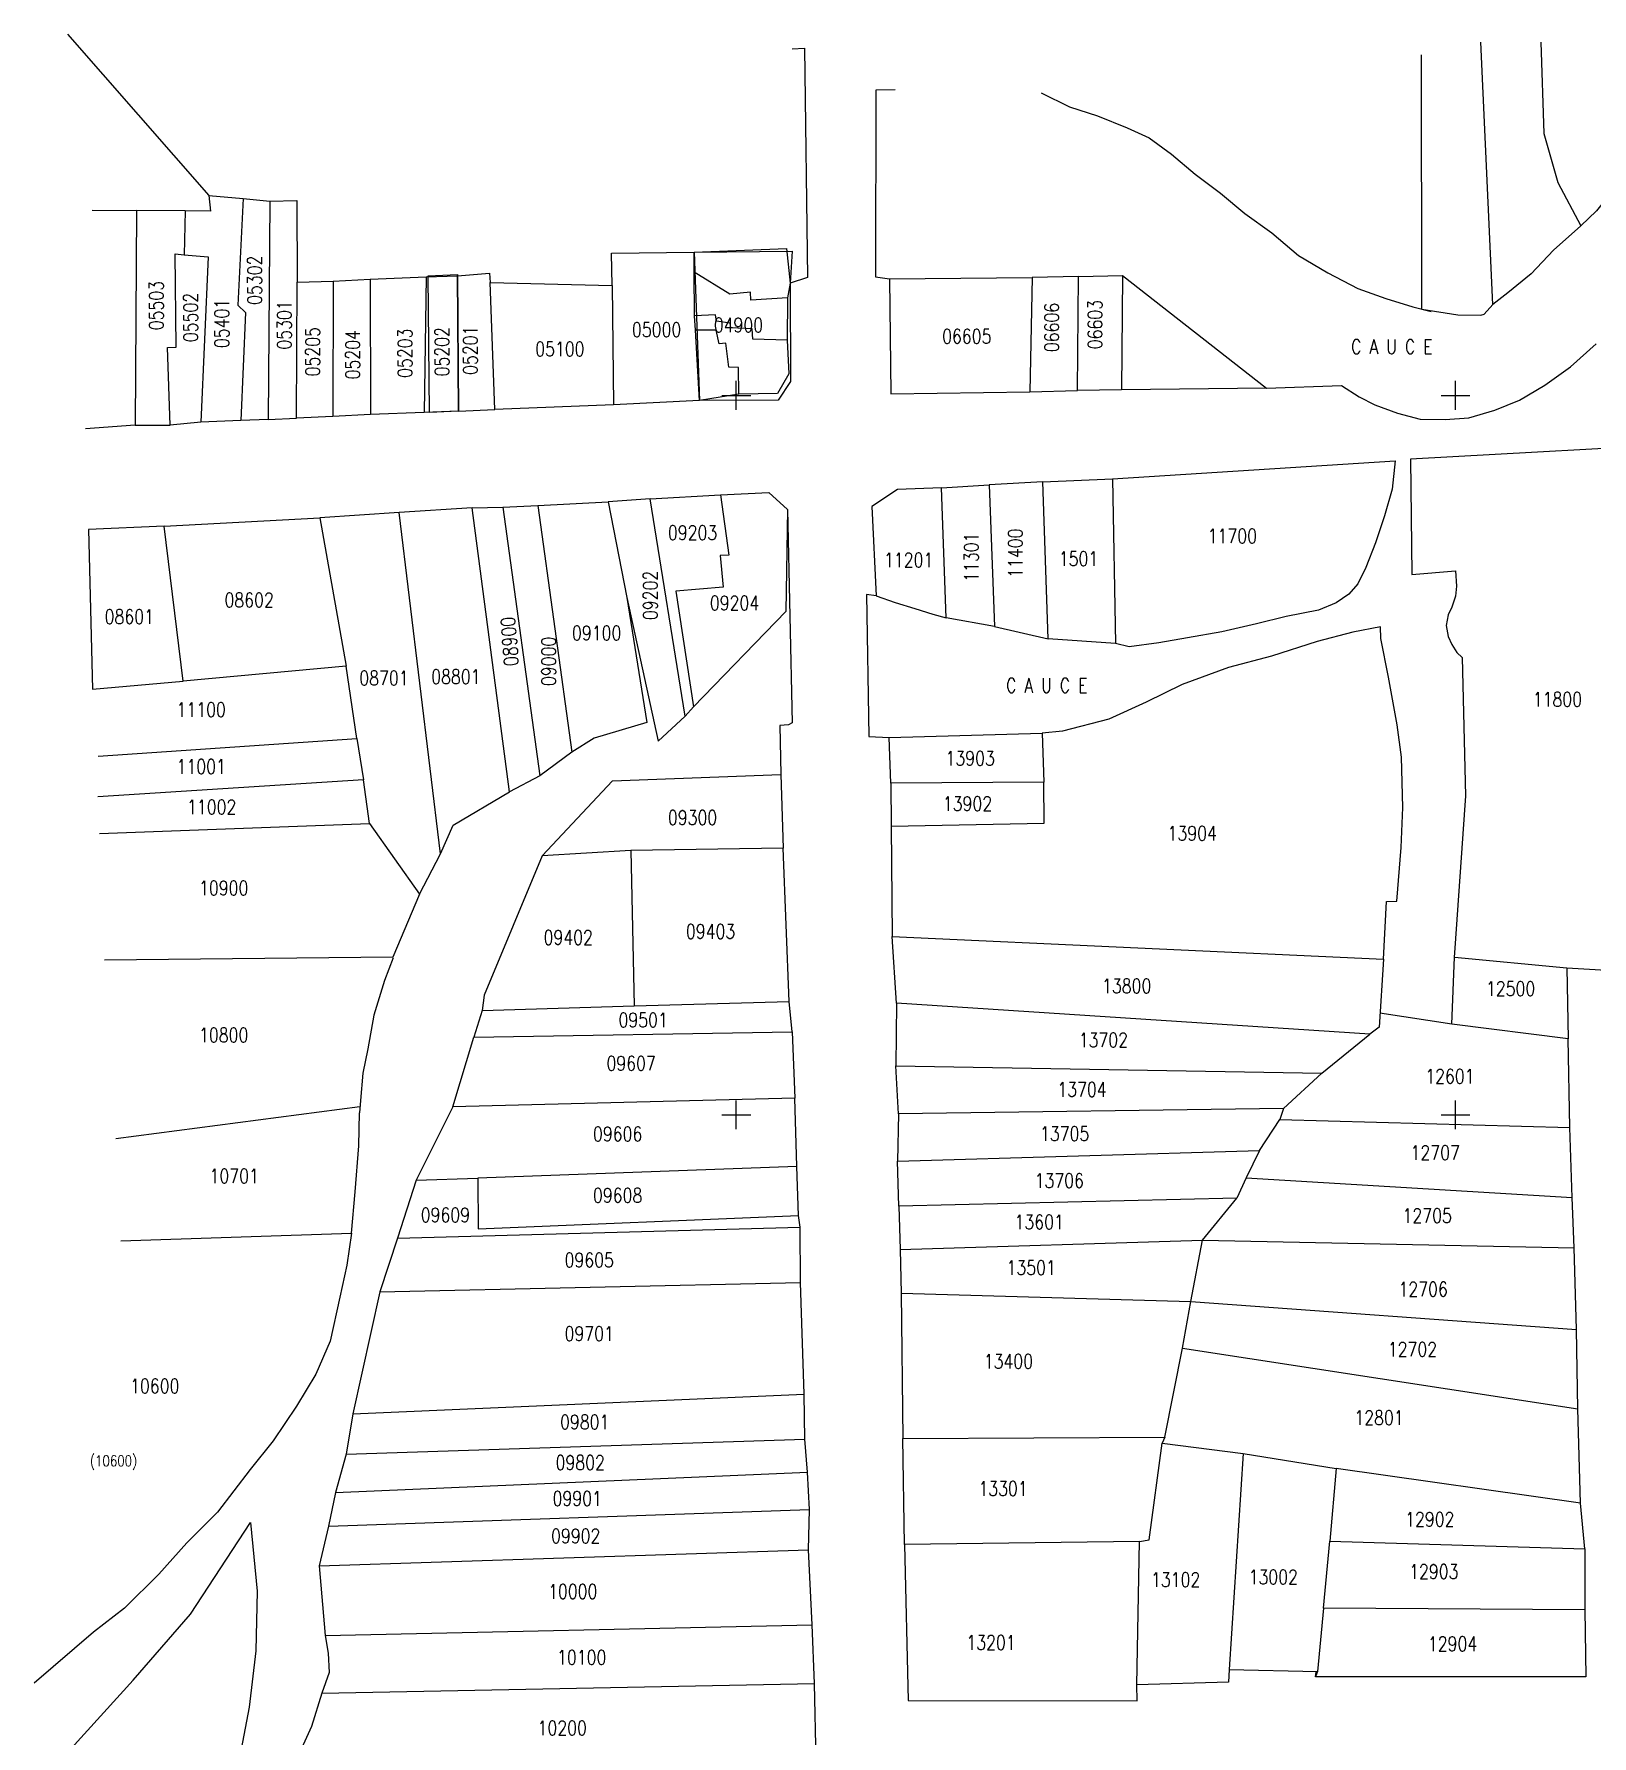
# Model space of a CAD drawing. Header units: metres. Extents: x 619047 to 657292, y 1301217 to 1319844.
# Drawn here: x 648894.2 to 649110.8, y 1319243.9 to 1319480.5 of the extents above; entities that cross this region are included whole.
import ezdxf
from ezdxf.enums import TextEntityAlignment as Align

# ---------------------------------------------------------------- set-up
doc = ezdxf.new("R2010")
doc.units = ezdxf.units.M
for name, color, linetype in [('2', 1, 'Continuous'), ('42', 7, 'Continuous'), ('5', 7, 'Continuous'), ('7', 7, 'Continuous'), ('CVL_CUADCON_LIN', 8, 'Continuous')]:
    doc.layers.add(name, color=color, linetype=linetype)
doc.layers.add('Nivel 2', color=7, linetype='Continuous', lineweight=0)
doc.layers.add('Nivel 5', color=7, linetype='Continuous', lineweight=0)
doc.styles.add('ROMANS', font='ROMANS', dxfattribs={"height": 0.2})

# ---------------------------------------------------------------- blocks, each defined once
blk = doc.blocks.new('COORD')
at = {"layer": '42', "color": 2, "linetype": 'Continuous'}
for p, q in [((-2, 0), (2, 0)), ((0, -2), (0, 2))]:
    blk.add_line(p, q, dxfattribs=at)

msp = doc.modelspace()

# ---------------------------------------------------------------- linework, layer by layer
at = {"layer": '2', "color": 1, "linetype": 'Continuous'}
for p, q in [((648898.8539, 1319480.48566), (648918.5229, 1319458.03866)), ((649087.1439, 1319442.23466), (649087.0789, 1319477.57666)), ((648918.5229, 1319458.03866), (648918.7459, 1319455.85566)), ((648918.5229, 1319458.03866), (648923.2519, 1319457.62266)), ((648923.2519, 1319457.62266), (648922.5219, 1319442.77866)), ((648923.2519, 1319457.62266), (648926.9639, 1319457.24966)), ((648926.9639, 1319457.24966), (648926.7299, 1319426.91066)), ((648926.9639, 1319457.24966), (648930.7229, 1319457.33366)), ((648930.7229, 1319457.33366), (648930.7739, 1319446.00266)), ((648902.2829, 1319456.01366), (648908.4309, 1319455.96666)), ((648908.4309, 1319455.96666), (648908.2419, 1319426.13566)), ((648915.1889, 1319455.92566), (648908.4309, 1319455.96666)), ((648915.1889, 1319455.92566), (648915.0919, 1319449.77566)), ((648918.7459, 1319455.85566), (648915.1889, 1319455.92566)), ((648913.9369, 1319436.95966), (648913.8199, 1319449.91666)), ((648913.8199, 1319449.91666), (648915.0919, 1319449.77566)), ((648915.0919, 1319449.77566), (648918.3969, 1319449.49966)), ((648918.3969, 1319449.49966), (648917.3839, 1319426.52266)), ((648974.4829, 1319450.04966), (648985.9649, 1319450.15166)), ((648974.5749, 1319445.52766), (648974.4829, 1319450.04966)), ((648985.9649, 1319450.15166), (648999.5799, 1319450.32366)), ((648985.9649, 1319450.15166), (648986.7099, 1319429.52666)), ((648999.5799, 1319450.32366), (648999.3159, 1319445.84966)), ((648940.9319, 1319446.39766), (648948.7029, 1319446.72066)), ((648948.7029, 1319446.72066), (648948.4159, 1319427.86566)), ((648948.7029, 1319446.72066), (648953.0709, 1319446.86166)), ((648953.0709, 1319446.86166), (648957.5389, 1319447.25666)), ((648953.0709, 1319446.86166), (648953.1899, 1319428.06066)), ((648957.5389, 1319447.25666), (648957.6019, 1319445.93566)), ((649013.1299, 1319446.48066), (649032.9429, 1319446.65666)), ((649032.9429, 1319446.65666), (649032.6289, 1319430.74866)), ((649039.3949, 1319446.76466), (649032.9429, 1319446.65666)), ((649039.2829, 1319430.95966), (649039.3949, 1319446.76466)), ((649039.3949, 1319446.76466), (649045.5409, 1319446.92166)), ((649045.5409, 1319446.92166), (649045.3799, 1319431.01466)), ((649045.5409, 1319446.92166), (649065.5479, 1319431.24466)), ((648930.6909, 1319427.09766), (648930.7739, 1319446.00266)), ((648930.7739, 1319446.00266), (648935.8029, 1319446.14866)), ((648935.8029, 1319446.14866), (648935.7189, 1319427.34566)), ((648935.8029, 1319446.14866), (648940.9319, 1319446.39766)), ((648940.9319, 1319446.39766), (648940.9999, 1319427.59566)), ((648957.6019, 1319445.93566), (648974.5749, 1319445.52766)), ((648958.2689, 1319428.30866), (648957.6019, 1319445.93566)), ((648974.5749, 1319445.52766), (648974.7749, 1319428.96366)), ((648922.5219, 1319442.77866), (648923.5979, 1319441.77166)), ((648923.5979, 1319441.77166), (648922.9709, 1319426.77566)), ((648912.7689, 1319436.89866), (648913.9369, 1319436.95966)), ((648913.1199, 1319426.12866), (648912.7689, 1319436.89866)), ((649032.6289, 1319430.74866), (649039.2829, 1319430.95966)), ((649045.3799, 1319431.01466), (649039.2829, 1319430.95966)), ((649065.5479, 1319431.24466), (649045.3799, 1319431.01466)), ((648948.4159, 1319427.86566), (648940.9999, 1319427.59566)), ((648953.1899, 1319428.06066), (648948.4159, 1319427.86566)), ((648953.1899, 1319428.06066), (648958.2689, 1319428.30866)), ((648974.7749, 1319428.96366), (648958.2689, 1319428.30866)), ((648986.7099, 1319429.52666), (648974.7749, 1319428.96366)), ((648908.2419, 1319426.13566), (648901.3369, 1319425.61766)), ((648908.2419, 1319426.13566), (648913.1199, 1319426.12866)), ((648917.3839, 1319426.52266), (648913.1199, 1319426.12866)), ((648922.9709, 1319426.77566), (648917.3839, 1319426.52266)), ((648926.7299, 1319426.91066), (648922.9709, 1319426.77566)), ((648926.7299, 1319426.91066), (648930.6909, 1319427.09766)), ((648935.7189, 1319427.34566), (648930.6909, 1319427.09766)), ((648940.9999, 1319427.59566), (648935.7189, 1319427.34566)), ((649034.4689, 1319418.26366), (649027.0039, 1319417.84166)), ((649034.4689, 1319418.26366), (649044.1189, 1319418.65466)), ((649035.1739, 1319396.41966), (649034.4689, 1319418.26366)), ((649044.1189, 1319418.65466), (649044.5289, 1319395.79066)), ((648979.8719, 1319415.89866), (648974.0329, 1319415.43966)), ((648979.8719, 1319415.89866), (648989.6219, 1319416.44266)), ((648984.7179, 1319385.65466), (648979.8719, 1319415.89866)), ((648989.6219, 1319416.44266), (648990.8159, 1319408.06866)), ((649020.3519, 1319417.42666), (649027.0039, 1319417.84166)), ((649021.0229, 1319399.34266), (649020.3519, 1319417.42666)), ((649027.0039, 1319417.84166), (649027.7409, 1319398.13166)), ((648944.9849, 1319413.96166), (648933.9149, 1319413.25366)), ((648955.0899, 1319414.61066), (648944.9849, 1319413.96166)), ((648950.6959, 1319366.55066), (648944.9849, 1319413.96166)), ((648955.0899, 1319414.61066), (648959.3569, 1319414.69966)), ((648960.3229, 1319375.17266), (648955.0899, 1319414.61066)), ((648959.3569, 1319414.69966), (648964.2319, 1319414.94666)), ((648959.3569, 1319414.69966), (648964.5199, 1319377.39566)), ((648964.2319, 1319414.94666), (648974.0329, 1319415.43966)), ((648964.2319, 1319414.94666), (648968.9609, 1319380.68766)), ((648974.0329, 1319415.43966), (648976.5919, 1319402.14866)), ((648912.2809, 1319412.09566), (648933.9149, 1319413.25366)), ((648914.9149, 1319390.52266), (648912.2809, 1319412.09566)), ((648933.9149, 1319413.25366), (648937.6069, 1319392.60466)), ((648990.8159, 1319408.06866), (648989.5969, 1319408.00666)), ((648989.5969, 1319408.00666), (648989.9919, 1319403.58966)), ((648976.5919, 1319402.14866), (648979.3909, 1319384.79466)), ((648976.5919, 1319402.14866), (648980.9889, 1319382.21666)), ((648989.9919, 1319403.58966), (648983.4429, 1319403.02266)), ((648983.4429, 1319403.02266), (648985.8739, 1319386.98666)), ((649027.7409, 1319398.13166), (649021.0229, 1319399.34266)), ((649027.7409, 1319398.13166), (649035.1739, 1319396.41966)), ((649044.5289, 1319395.79066), (649035.1739, 1319396.41966)), ((648937.6069, 1319392.60466), (648914.9149, 1319390.52266)), ((648939.0689, 1319382.55566), (648937.6069, 1319392.60466)), ((648902.3239, 1319389.44466), (648914.9149, 1319390.52266)), ((648980.9889, 1319382.21666), (648984.7179, 1319385.65466)), ((648985.8739, 1319386.98666), (648984.7179, 1319385.65466)), ((648979.3909, 1319384.79466), (648972.0939, 1319382.59566)), ((649013.0949, 1319382.70566), (649034.3779, 1319383.30166)), ((649034.3779, 1319383.30166), (649034.5919, 1319376.49466)), ((648903.1199, 1319380.10166), (648939.0689, 1319382.55566)), ((648939.0689, 1319382.55566), (648939.9849, 1319376.82166)), ((648968.9609, 1319380.68766), (648964.5199, 1319377.39566)), ((648972.0939, 1319382.59566), (648968.9609, 1319380.68766)), ((649013.3049, 1319376.35566), (649013.0949, 1319382.70566)), ((648939.9849, 1319376.82166), (648903.0689, 1319374.46066)), ((648940.8529, 1319370.73166), (648939.9849, 1319376.82166)), ((648964.5199, 1319377.39566), (648960.3229, 1319375.17266)), ((649034.5919, 1319376.49466), (649013.3049, 1319376.35566)), ((649013.3049, 1319376.35566), (649013.3589, 1319370.35966)), ((649034.6429, 1319370.80366), (649034.5919, 1319376.49466)), ((648952.4899, 1319370.52966), (648960.3229, 1319375.17266)), ((648903.3179, 1319369.38166), (648940.8529, 1319370.73166)), ((648940.8529, 1319370.73166), (648947.7999, 1319360.93466)), ((648950.6959, 1319366.55066), (648952.4899, 1319370.52966)), ((649013.3589, 1319370.35966), (649034.6429, 1319370.80366)), ((649013.3589, 1319370.35966), (649013.4969, 1319355.06566)), ((648947.7999, 1319360.93466), (648950.6959, 1319366.55066)), ((648964.8229, 1319366.26966), (648956.7669, 1319346.88766)), ((648977.1629, 1319366.98866), (648964.8229, 1319366.26966)), ((648998.3469, 1319367.32966), (648977.1629, 1319366.98866)), ((648977.1629, 1319366.98866), (648977.6119, 1319345.39566)), ((648999.1999, 1319345.99466), (648998.3469, 1319367.32966)), ((648947.7999, 1319360.93466), (648944.0689, 1319352.16166)), ((649013.4969, 1319355.06566), (649081.8109, 1319351.91266)), ((649014.0889, 1319345.77166), (649013.4969, 1319355.06566)), ((648944.0689, 1319352.16166), (648903.9849, 1319351.75366)), ((649091.2919, 1319342.84966), (649091.6659, 1319352.15266)), ((649091.6659, 1319352.15266), (649107.2769, 1319350.66566)), ((649081.8109, 1319351.91266), (649081.1849, 1319342.45566)), ((649107.2769, 1319350.66566), (649107.4669, 1319340.80866)), ((649107.2769, 1319350.66566), (649118.8669, 1319350.00666)), ((648956.7669, 1319346.88766), (648956.4819, 1319344.75066)), ((648956.4819, 1319344.75066), (648977.6119, 1319345.39566)), ((648977.6119, 1319345.39566), (648999.1999, 1319345.99466)), ((648999.5939, 1319341.78066), (648999.1999, 1319345.99466)), ((649014.0889, 1319345.77166), (649014.0149, 1319337.08066)), ((649079.9239, 1319341.47866), (649014.0889, 1319345.77166)), ((648956.4819, 1319344.75066), (648955.3469, 1319341.03166)), ((649091.2919, 1319342.84966), (649081.3139, 1319344.39966)), ((649107.4669, 1319340.80866), (649091.2919, 1319342.84966)), ((648952.4359, 1319331.35066), (648955.3469, 1319341.03166)), ((648955.3469, 1319341.03166), (648999.5939, 1319341.78066)), ((648999.5939, 1319341.78066), (648999.9809, 1319332.58566)), ((649073.2149, 1319336.03266), (649079.9239, 1319341.47866)), ((649081.1849, 1319342.45566), (649079.9239, 1319341.47866)), ((649107.7309, 1319328.51366), (649107.4669, 1319340.80866)), ((649014.0149, 1319337.08066), (649073.2149, 1319336.03266)), ((649014.3799, 1319330.37666), (649014.0149, 1319337.08066)), ((649073.2149, 1319336.03266), (649067.9239, 1319331.15766)), ((648939.5049, 1319331.38866), (648905.5809, 1319326.91866)), ((648952.4359, 1319331.35066), (648947.3459, 1319321.19266)), ((648999.9809, 1319332.58566), (648952.4359, 1319331.35066)), ((649000.2699, 1319323.08566), (648999.9809, 1319332.58566)), ((649067.9239, 1319331.15766), (649014.3799, 1319330.37666)), ((649067.9239, 1319331.15766), (649067.3789, 1319329.62866)), ((648939.3769, 1319325.94966), (648939.4369, 1319330.52366)), ((649014.3799, 1319330.37666), (649014.2359, 1319323.81966)), ((649064.5729, 1319325.28366), (649067.3789, 1319329.62866)), ((649067.3789, 1319329.62866), (649107.7309, 1319328.51366)), ((649108.0219, 1319318.75966), (649107.7309, 1319328.51366)), ((648938.8249, 1319319.54166), (648939.3769, 1319325.94966)), ((649014.2359, 1319323.81966), (649064.5729, 1319325.28366)), ((649014.4449, 1319317.57166), (649014.2359, 1319323.81966)), ((649064.5729, 1319325.28366), (649062.7269, 1319321.50766)), ((648947.3459, 1319321.19266), (648955.8789, 1319321.47166)), ((649000.2699, 1319323.08566), (648955.8789, 1319321.47166)), ((648955.8789, 1319321.47166), (648955.9419, 1319314.40866)), ((649000.4839, 1319316.27866), (649000.2699, 1319323.08566)), ((649062.7269, 1319321.50766), (649061.4319, 1319318.64966)), ((649062.7269, 1319321.50766), (649108.0219, 1319318.75966)), ((648938.3179, 1319313.79466), (648938.8249, 1319319.54166)), ((648947.3459, 1319321.19266), (648944.7259, 1319313.08966)), ((649061.4319, 1319318.64966), (649014.4449, 1319317.57166)), ((649014.4449, 1319317.57166), (649014.6009, 1319311.52566)), ((649056.6579, 1319312.81466), (649061.4319, 1319318.64966)), ((649108.3389, 1319311.74966), (649108.0219, 1319318.75966)), ((648944.7259, 1319313.08966), (649000.7019, 1319314.65466)), ((648955.9419, 1319314.40866), (649000.4839, 1319316.27866)), ((649000.7019, 1319314.65466), (649000.4839, 1319316.27866)), ((649000.7719, 1319306.93066), (649000.7019, 1319314.65466)), ((648906.2669, 1319312.74766), (648938.3179, 1319313.79466)), ((648944.7259, 1319313.08966), (648942.2529, 1319305.64866)), ((649014.6009, 1319311.52566), (649056.6579, 1319312.81466)), ((649055.0069, 1319304.31366), (649056.6579, 1319312.81466)), ((649056.6579, 1319312.81466), (649108.3389, 1319311.74966)), ((649014.6009, 1319311.52566), (649014.7569, 1319305.47966)), ((649108.6449, 1319300.42066), (649108.3389, 1319311.74966)), ((648942.2529, 1319305.64866), (648938.5439, 1319288.69366)), ((648942.2529, 1319305.64866), (649000.7719, 1319306.93066)), ((649001.2669, 1319291.43666), (649000.7719, 1319306.93066)), ((649014.7569, 1319305.47966), (649055.0069, 1319304.31366)), ((649014.7569, 1319305.47966), (649014.9899, 1319285.25766)), ((649053.8469, 1319297.79866), (649055.0069, 1319304.31366)), ((649055.0069, 1319304.31366), (649108.6449, 1319300.42066)), ((649108.8459, 1319289.39466), (649108.6449, 1319300.42066)), ((649051.4179, 1319285.42866), (649053.8469, 1319297.79866)), ((649053.8469, 1319297.79866), (649108.8459, 1319289.39466)), ((648938.5439, 1319288.69366), (649001.2669, 1319291.43666)), ((649001.3739, 1319285.18666), (649001.2669, 1319291.43666)), ((648938.5439, 1319288.69366), (648937.5779, 1319283.09566)), ((649109.2179, 1319276.28766), (649108.8459, 1319289.39466)), ((648937.5779, 1319283.09566), (649001.3739, 1319285.18666)), ((649001.7209, 1319280.56566), (649001.3739, 1319285.18666)), ((649014.9899, 1319285.25766), (649051.4179, 1319285.42866)), ((649015.2249, 1319270.52266), (649014.9899, 1319285.25766)), ((649049.2089, 1319271.18066), (649051.0189, 1319284.61166)), ((649051.4179, 1319285.42866), (649051.0189, 1319284.61166)), ((649051.0189, 1319284.61166), (649062.3109, 1319283.18766)), ((648937.5779, 1319283.09566), (648936.1019, 1319277.74666)), ((649062.3109, 1319283.18766), (649060.3459, 1319253.13866)), ((649062.3109, 1319283.18766), (649075.2349, 1319281.11766)), ((649075.2349, 1319281.11766), (649074.3609, 1319270.99766)), ((649109.2179, 1319276.28766), (649075.2349, 1319281.11766)), ((648936.1019, 1319277.74666), (649001.7209, 1319280.56566)), ((649002.0209, 1319275.38566), (649001.7209, 1319280.56566)), ((648936.1019, 1319277.74666), (648935.1279, 1319273.06266)), ((649109.7829, 1319269.94066), (649109.2179, 1319276.28766)), ((648935.1279, 1319273.06266), (649002.0209, 1319275.38566)), ((649001.8689, 1319269.79366), (649002.0209, 1319275.38566)), ((648935.1279, 1319273.06266), (648933.8569, 1319267.56266)), ((648933.8569, 1319267.56266), (649001.8689, 1319269.79366)), ((649002.3689, 1319259.38166), (649001.8689, 1319269.79366)), ((649047.8899, 1319270.96566), (649015.2249, 1319270.52266)), ((649047.5109, 1319251.04266), (649047.8899, 1319270.96566)), ((649047.8899, 1319270.96566), (649049.2089, 1319271.18066)), ((649073.4789, 1319261.69066), (649074.3609, 1319270.99766)), ((649074.3609, 1319270.99766), (649109.7829, 1319269.94066)), ((649109.7829, 1319269.94066), (649109.8089, 1319261.45466)), ((648933.8569, 1319267.56266), (648934.6559, 1319257.86466)), ((649073.4789, 1319261.69066), (649072.6439, 1319252.89166)), ((649109.8089, 1319261.45466), (649073.4789, 1319261.69066)), ((648934.6559, 1319257.86466), (649002.3689, 1319259.38166)), ((648934.6559, 1319257.86466), (648935.0839, 1319255.42866)), ((649002.6969, 1319251.20266), (649002.3689, 1319259.38166)), ((648935.0839, 1319255.42866), (648935.2099, 1319252.73666)), ((648935.2099, 1319252.73666), (648934.2199, 1319249.88266)), ((649060.3459, 1319253.13866), (649060.2599, 1319251.40966)), ((649060.3459, 1319253.13866), (649072.6439, 1319252.89166)), ((649072.6439, 1319252.89166), (649072.3459, 1319252.12666)), ((648934.2199, 1319249.88266), (649002.6969, 1319251.20266)), ((649002.9459, 1319240.48266), (649002.6969, 1319251.20266)), ((649060.2599, 1319251.40966), (649047.5109, 1319251.04266)), ((648934.2199, 1319249.88266), (648932.7879, 1319245.24566)), ((648932.7879, 1319245.24566), (648930.4459, 1319240.14266))]:
    msp.add_line(p, q, dxfattribs=at)
for points in [[(648999.5809, 1319478.42466), (649001.3069, 1319478.54166), (649001.7469, 1319446.63366), (648999.3159, 1319445.84966)], [(649103.6779, 1319479.35066), (649104.0969, 1319466.65066), (649106.0379, 1319459.85866), (649109.2419, 1319453.83966), (649105.4619, 1319450.45266), (649102.3419, 1319447.17266), (649099.1139, 1319444.50066), (649096.9949, 1319442.90666), (649095.3449, 1319479.37866)], [(649013.9089, 1319472.70866), (649011.2169, 1319472.68466), (649011.1969, 1319446.71766), (649013.1299, 1319446.48066)], [(649034.2359, 1319472.33066), (649038.1659, 1319470.38366), (649042.0389, 1319469.09666), (649046.1689, 1319467.45666), (649049.2299, 1319466.06066), (649052.3489, 1319463.80166), (649055.6269, 1319460.98566), (649059.1559, 1319458.37466), (649062.5349, 1319455.55866), (649066.2679, 1319452.84766), (649070.0059, 1319449.67966), (649074.0919, 1319447.27666), (649078.2269, 1319445.12866), (649082.1509, 1319443.74066), (649085.8709, 1319442.55366), (649088.4169, 1319441.91566)], [(649116.4929, 1319461.11966), (649115.2859, 1319459.78866), (649113.2169, 1319458.19466), (649111.4089, 1319455.89166), (649109.2419, 1319453.83966)], [(648999.3159, 1319445.84966), (648999.3879, 1319432.18066), (648997.6329, 1319429.57366), (648986.7099, 1319429.52666)], [(649013.1299, 1319446.48066), (649013.3249, 1319430.47566), (649032.6289, 1319430.74866)], [(649087.1439, 1319442.23466), (649092.1299, 1319441.44066), (649095.3319, 1319441.41866), (649095.7879, 1319441.52466), (649096.9949, 1319442.90666)], [(649065.5479, 1319431.24466), (649075.9599, 1319431.64166), (649078.4139, 1319430.03766), (649080.6079, 1319428.93966), (649083.7689, 1319427.79866), (649086.9259, 1319426.96266), (649090.3819, 1319426.89166), (649093.6819, 1319427.12466), (649097.2799, 1319428.22366), (649100.7219, 1319429.57566), (649104.2599, 1319431.69066), (649107.7939, 1319434.21166), (649111.3719, 1319437.44466)], [(649127.6019, 1319423.71666), (649085.5539, 1319421.41166), (649085.7489, 1319405.35566), (649091.8419, 1319405.86666), (649091.9619, 1319403.73366), (649091.8219, 1319402.36066), (649091.3279, 1319400.83166), (649090.7789, 1319399.75966), (649090.5379, 1319398.28366), (649090.8059, 1319396.76166), (649091.3239, 1319395.64866), (649091.9949, 1319394.53666), (649092.7629, 1319393.83166), (649093.1909, 1319374.57566), (649091.6149, 1319352.10166)], [(649044.1189, 1319418.65466), (649083.4219, 1319421.13866), (649082.9999, 1319417.22166), (649081.9669, 1319413.50366), (649080.6789, 1319409.78166), (649079.3389, 1319406.31466), (649078.2409, 1319404.06866), (649076.9839, 1319402.63466), (649075.2169, 1319401.39966), (649072.7869, 1319400.41266), (649068.2729, 1319399.50866), (649064.1669, 1319398.50666), (649059.3499, 1319397.39666), (649054.5819, 1319396.54066), (649050.5739, 1319395.84466), (649046.4639, 1319395.30066), (649044.5289, 1319395.79066)], [(648989.6219, 1319416.44266), (648996.3769, 1319416.75666), (648998.9389, 1319414.39066), (648998.7109, 1319400.21166), (648985.8739, 1319386.98666)], [(649020.3519, 1319417.42666), (649014.2579, 1319417.16966), (649010.6719, 1319414.80066), (649011.2919, 1319402.40666), (649013.9419, 1319401.46466), (649016.6419, 1319400.62466), (649019.1389, 1319399.83366), (649021.0229, 1319399.34266)], [(648998.9389, 1319414.39066), (648999.6129, 1319384.72066), (648999.1069, 1319384.46166), (648997.8889, 1319384.34966), (648998.0009, 1319377.54066)], [(648912.2809, 1319412.09566), (648901.7689, 1319411.59566), (648902.3239, 1319389.44466)], [(649011.2919, 1319402.40666), (649009.9179, 1319402.59766), (649010.2489, 1319382.83266), (649013.0949, 1319382.70566)], [(649081.8109, 1319351.91266), (649082.2469, 1319359.89466), (649083.6689, 1319359.95766), (649084.2619, 1319367.43366), (649084.5169, 1319372.97466), (649084.3009, 1319379.98566), (649083.7019, 1319384.45166), (649082.5249, 1319391.09866), (649081.4599, 1319396.47566), (649081.3939, 1319398.10066), (649077.5399, 1319397.35466), (649072.5719, 1319396.04066), (649066.2399, 1319394.00266), (649060.2589, 1319392.42466), (649053.8269, 1319390.08066), (649048.8199, 1319387.59666), (649043.6079, 1319385.26366), (649037.1699, 1319383.58066), (649034.3779, 1319383.30166)], [(648964.8229, 1319366.26966), (648974.6369, 1319376.67266), (648998.0009, 1319377.54066), (648998.3469, 1319367.32966)], [(648944.1199, 1319352.05966), (648942.9289, 1319348.94966), (648941.4479, 1319344.10866), (648940.6269, 1319339.42666), (648939.8949, 1319336.06666), (648939.5739, 1319332.25266), (648939.4369, 1319330.52366)], [(648938.3179, 1319313.79466), (648937.6969, 1319309.36866), (648936.7209, 1319304.88766), (648935.3539, 1319298.77766), (648933.3629, 1319294.18666), (648930.7099, 1319289.74166), (648927.4509, 1319284.93566), (648924.2349, 1319280.94366), (648919.7159, 1319275.00866), (648915.4359, 1319270.75366), (648911.5629, 1319266.39966), (648906.7789, 1319261.68166), (648902.4899, 1319258.34066), (648894.1999, 1319251.26466)], [(648899.3749, 1319242.18366), (648907.9869, 1319251.68166), (648915.9319, 1319260.84866), (648924.3019, 1319273.57566), (648925.2009, 1319264.03066), (648925.0209, 1319255.74566), (648924.1269, 1319247.91266), (648922.6219, 1319240.12366), (648920.4449, 1319233.60066), (648917.1509, 1319227.06666), (648914.9449, 1319223.74366), (648913.3369, 1319221.74766), (648912.3839, 1319220.41766), (648912.0769, 1319215.02866), (648911.6769, 1319208.67266), (648912.0259, 1319203.74666), (648912.3159, 1319199.78566), (648911.6829, 1319196.73166), (648910.1879, 1319193.46566), (648909.1429, 1319191.06866), (648908.3459, 1319189.28266)], [(649015.2249, 1319270.52266), (649015.7249, 1319248.82866), (649047.5819, 1319248.80666), (649047.5109, 1319251.04266)], [(649109.8089, 1319261.45466), (649109.9439, 1319252.15666), (649072.3459, 1319252.12666), (649072.4419, 1319252.78866)]]:
    msp.add_lwpolyline(points, dxfattribs=at)
at = {"layer": 'CVL_CUADCON_LIN', "color": 4, "ltscale": 0.5, "flags": 128}
msp.add_lwpolyline([(648953.1899, 1319428.06066), (648949.16326, 1319427.89618), (648948.97297, 1319446.89523), (648953.06964, 1319447.06028)], close=True, dxfattribs=at)
for points in [[(648953.1899, 1319428.06066), (648953.06964, 1319447.06028)], [(648953.1899, 1319428.06066), (648949.16326, 1319427.89618)]]:
    msp.add_lwpolyline(points, dxfattribs=at)
at = {"layer": 'Nivel 2', "color": 1, "linetype": 'Continuous', "lineweight": -3}
for p, q in [((649087.1439, 1319442.23466), (649087.0789, 1319477.57666)), ((648918.5229, 1319458.03866), (648923.2519, 1319457.62266)), ((648918.5229, 1319458.03866), (648918.7459, 1319455.85566)), ((648923.2519, 1319457.62266), (648922.5219, 1319442.77866)), ((648923.2519, 1319457.62266), (648926.9639, 1319457.24966)), ((648926.9639, 1319457.24966), (648926.7299, 1319426.91066)), ((648926.9639, 1319457.24966), (648930.7229, 1319457.33366)), ((648930.7229, 1319457.33366), (648930.7739, 1319446.00266)), ((648902.2829, 1319456.01366), (648908.4309, 1319455.96666)), ((648908.4309, 1319455.96666), (648908.2419, 1319426.13566)), ((648915.1889, 1319455.92566), (648908.4309, 1319455.96666)), ((648915.1889, 1319455.92566), (648915.0919, 1319449.77566)), ((648918.7459, 1319455.85566), (648915.1889, 1319455.92566)), ((648913.8199, 1319449.91666), (648915.0919, 1319449.77566)), ((648913.9369, 1319436.95966), (648913.8199, 1319449.91666)), ((648915.0919, 1319449.77566), (648918.3969, 1319449.49966)), ((648918.3969, 1319449.49966), (648917.3839, 1319426.52266)), ((648974.4829, 1319450.04966), (648985.9649, 1319450.15166)), ((648974.5749, 1319445.52766), (648974.4829, 1319450.04966)), ((648985.9649, 1319450.15166), (648998.8319, 1319450.65666)), ((648985.9909, 1319447.38766), (648985.9649, 1319450.15166)), ((648998.8319, 1319450.65666), (648999.3159, 1319445.84966)), ((648940.9319, 1319446.39766), (648948.7029, 1319446.72066)), ((648948.7029, 1319446.72066), (648948.4159, 1319427.86566)), ((648948.7029, 1319446.72066), (648953.0709, 1319446.86166)), ((648953.0709, 1319446.86166), (648957.5389, 1319447.25666)), ((648953.0709, 1319446.86166), (648953.1899, 1319428.06066)), ((648957.5389, 1319447.25666), (648957.6019, 1319445.93566)), ((648990.9399, 1319444.32366), (648985.9909, 1319447.38766)), ((648986.0269, 1319441.30366), (648985.9909, 1319447.38766)), ((649013.1299, 1319446.48066), (649032.9429, 1319446.65666)), ((649032.9429, 1319446.65666), (649032.6289, 1319430.74866)), ((649039.3949, 1319446.76466), (649032.9429, 1319446.65666)), ((649039.2829, 1319430.95966), (649039.3949, 1319446.76466)), ((649039.3949, 1319446.76466), (649045.5409, 1319446.92166)), ((649045.5409, 1319446.92166), (649045.3799, 1319431.01466)), ((649045.5409, 1319446.92166), (649065.5479, 1319431.24466)), ((648930.6909, 1319427.09766), (648930.7739, 1319446.00266)), ((648930.7739, 1319446.00266), (648935.8029, 1319446.14866)), ((648935.8029, 1319446.14866), (648935.7189, 1319427.34566)), ((648935.8029, 1319446.14866), (648940.9319, 1319446.39766)), ((648940.9319, 1319446.39766), (648940.9999, 1319427.59566)), ((648958.2689, 1319428.30866), (648957.6019, 1319445.93566)), ((648957.6019, 1319445.93566), (648974.5749, 1319445.52766)), ((648974.5749, 1319445.52766), (648974.7749, 1319428.96366)), ((648993.7839, 1319444.59366), (648990.9399, 1319444.32366)), ((648993.8419, 1319443.47866), (648993.7839, 1319444.59366)), ((648999.3159, 1319445.84966), (648998.9729, 1319443.81266)), ((648922.5219, 1319442.77866), (648923.5979, 1319441.77166)), ((648998.9729, 1319443.81266), (648993.8419, 1319443.47866)), ((648998.9729, 1319443.81266), (648998.9059, 1319437.93066)), ((648923.5979, 1319441.77166), (648922.9709, 1319426.77566)), ((648988.9229, 1319441.47266), (648986.0269, 1319441.30366)), ((648986.1399, 1319439.32666), (648986.0269, 1319441.30366)), ((648989.0809, 1319440.56066), (648988.9229, 1319441.47266)), ((648990.9629, 1319440.31866), (648989.0809, 1319440.56066)), ((648991.0679, 1319439.65966), (648990.9629, 1319440.31866)), ((648994.0169, 1319439.52466), (648991.0679, 1319439.65966)), ((648994.1279, 1319438.05466), (648994.0169, 1319439.52466)), ((648989.0369, 1319439.34366), (648986.1399, 1319439.32666)), ((648986.7099, 1319429.52666), (648986.1399, 1319439.32666)), ((648989.4549, 1319437.41966), (648989.0369, 1319439.34366)), ((648990.3689, 1319437.52566), (648989.4549, 1319437.41966)), ((648990.7949, 1319434.18266), (648990.3689, 1319437.52566)), ((648998.9059, 1319437.93066), (648994.1279, 1319438.05466)), ((648998.9059, 1319437.93066), (648999.1369, 1319433.26666)), ((648912.7689, 1319436.89866), (648913.9369, 1319436.95966)), ((648913.1199, 1319426.12866), (648912.7689, 1319436.89866)), ((648992.1169, 1319434.13866), (648990.7949, 1319434.18266)), ((648992.1899, 1319430.43866), (648992.1169, 1319434.13866)), ((648999.1369, 1319433.26666), (648997.5769, 1319430.51966)), ((648992.1899, 1319430.43866), (648986.7099, 1319429.52666)), ((648997.5769, 1319430.51966), (648992.1899, 1319430.43866)), ((649032.6289, 1319430.74866), (649039.2829, 1319430.95966)), ((649045.3799, 1319431.01466), (649039.2829, 1319430.95966)), ((649065.5479, 1319431.24466), (649045.3799, 1319431.01466)), ((648948.4159, 1319427.86566), (648940.9999, 1319427.59566)), ((648953.1899, 1319428.06066), (648948.4159, 1319427.86566)), ((648953.1899, 1319428.06066), (648958.2689, 1319428.30866)), ((648974.7749, 1319428.96366), (648958.2689, 1319428.30866)), ((648986.7099, 1319429.52666), (648974.7749, 1319428.96366)), ((648908.2419, 1319426.13566), (648901.3369, 1319425.61766)), ((648908.2419, 1319426.13566), (648913.1199, 1319426.12866)), ((648917.3839, 1319426.52266), (648913.1199, 1319426.12866)), ((648922.9709, 1319426.77566), (648917.3839, 1319426.52266)), ((648926.7299, 1319426.91066), (648922.9709, 1319426.77566)), ((648926.7299, 1319426.91066), (648930.6909, 1319427.09766)), ((648935.7189, 1319427.34566), (648930.6909, 1319427.09766)), ((648940.9999, 1319427.59566), (648935.7189, 1319427.34566)), ((649034.4689, 1319418.26366), (649027.0039, 1319417.84166)), ((649034.4689, 1319418.26366), (649044.1189, 1319418.65466)), ((649035.1739, 1319396.41966), (649034.4689, 1319418.26366)), ((649044.1189, 1319418.65466), (649044.5289, 1319395.79066)), ((648979.8719, 1319415.89866), (648974.0329, 1319415.43966)), ((648979.8719, 1319415.89866), (648989.6219, 1319416.44266)), ((648984.7179, 1319385.65466), (648979.8719, 1319415.89866)), ((648989.6219, 1319416.44266), (648990.8159, 1319408.06866)), ((649020.3519, 1319417.42666), (649027.0039, 1319417.84166)), ((649021.0229, 1319399.34266), (649020.3519, 1319417.42666)), ((649027.0039, 1319417.84166), (649027.7409, 1319398.13166)), ((648944.9849, 1319413.96166), (648933.9149, 1319413.25366)), ((648955.0899, 1319414.61066), (648944.9849, 1319413.96166)), ((648950.6959, 1319366.55066), (648944.9849, 1319413.96166)), ((648955.0899, 1319414.61066), (648959.3569, 1319414.69966)), ((648960.3229, 1319375.17266), (648955.0899, 1319414.61066)), ((648959.3569, 1319414.69966), (648964.2319, 1319414.94666)), ((648959.3569, 1319414.69966), (648964.5199, 1319377.39566)), ((648964.2319, 1319414.94666), (648974.0329, 1319415.43966)), ((648964.2319, 1319414.94666), (648968.9609, 1319380.68766)), ((648974.0329, 1319415.43966), (648976.5919, 1319402.14866)), ((648912.2809, 1319412.09566), (648933.9149, 1319413.25366)), ((648914.9149, 1319390.52266), (648912.2809, 1319412.09566)), ((648933.9149, 1319413.25366), (648937.6069, 1319392.60466)), ((648990.8159, 1319408.06866), (648989.5969, 1319408.00666)), ((648989.5969, 1319408.00666), (648989.9919, 1319403.58966)), ((648976.5919, 1319402.14866), (648980.9889, 1319382.21666)), ((648976.5919, 1319402.14866), (648979.3909, 1319384.79466)), ((648989.9919, 1319403.58966), (648983.4429, 1319403.02266)), ((648983.4429, 1319403.02266), (648985.8739, 1319386.98666)), ((649027.7409, 1319398.13166), (649021.0229, 1319399.34266)), ((649027.7409, 1319398.13166), (649035.1739, 1319396.41966)), ((649044.5289, 1319395.79066), (649035.1739, 1319396.41966)), ((648937.6069, 1319392.60466), (648914.9149, 1319390.52266)), ((648939.0689, 1319382.55566), (648937.6069, 1319392.60466)), ((648902.3239, 1319389.44466), (648914.9149, 1319390.52266)), ((648980.9889, 1319382.21666), (648984.7179, 1319385.65466)), ((648985.8739, 1319386.98666), (648984.7179, 1319385.65466)), ((648979.3909, 1319384.79466), (648972.0939, 1319382.59566)), ((649013.0949, 1319382.70566), (649034.3779, 1319383.30166)), ((649034.3779, 1319383.30166), (649034.5919, 1319376.49466)), ((648903.1199, 1319380.10166), (648939.0689, 1319382.55566)), ((648939.0689, 1319382.55566), (648939.9849, 1319376.82166)), ((648968.9609, 1319380.68766), (648964.5199, 1319377.39566)), ((648972.0939, 1319382.59566), (648968.9609, 1319380.68766)), ((649013.3049, 1319376.35566), (649013.0949, 1319382.70566)), ((648939.9849, 1319376.82166), (648903.0689, 1319374.46066)), ((648940.8529, 1319370.73166), (648939.9849, 1319376.82166)), ((648964.5199, 1319377.39566), (648960.3229, 1319375.17266)), ((649034.5919, 1319376.49466), (649013.3049, 1319376.35566)), ((649013.3049, 1319376.35566), (649013.3589, 1319370.35966)), ((649034.6429, 1319370.80366), (649034.5919, 1319376.49466)), ((648952.4899, 1319370.52966), (648960.3229, 1319375.17266)), ((648903.3179, 1319369.38166), (648940.8529, 1319370.73166)), ((648940.8529, 1319370.73166), (648947.7999, 1319360.93466)), ((648950.6959, 1319366.55066), (648952.4899, 1319370.52966)), ((649013.3589, 1319370.35966), (649034.6429, 1319370.80366)), ((649013.3589, 1319370.35966), (649013.4969, 1319355.06566)), ((648947.7999, 1319360.93466), (648950.6959, 1319366.55066)), ((648964.8229, 1319366.26966), (648956.7669, 1319346.88766)), ((648977.1629, 1319366.98866), (648964.8229, 1319366.26966)), ((648998.3469, 1319367.32966), (648977.1629, 1319366.98866)), ((648977.1629, 1319366.98866), (648977.6119, 1319345.39566)), ((648999.1999, 1319345.99466), (648998.3469, 1319367.32966)), ((648947.7999, 1319360.93466), (648944.0689, 1319352.16166)), ((649014.0889, 1319345.77166), (649013.4969, 1319355.06566)), ((649013.4969, 1319355.06566), (649081.8109, 1319351.91266)), ((648944.0689, 1319352.16166), (648903.9849, 1319351.75366)), ((649091.2919, 1319342.84966), (649091.6659, 1319352.15266)), ((649091.6659, 1319352.15266), (649107.2769, 1319350.66566)), ((649081.8109, 1319351.91266), (649081.1849, 1319342.45566)), ((649107.2769, 1319350.66566), (649118.8669, 1319350.00666)), ((649107.2769, 1319350.66566), (649107.4669, 1319340.80866)), ((648956.7669, 1319346.88766), (648956.4819, 1319344.75066)), ((648956.4819, 1319344.75066), (648977.6119, 1319345.39566)), ((648977.6119, 1319345.39566), (648999.1999, 1319345.99466)), ((648999.5939, 1319341.78066), (648999.1999, 1319345.99466)), ((649014.0889, 1319345.77166), (649014.0149, 1319337.08066)), ((649079.9239, 1319341.47866), (649014.0889, 1319345.77166)), ((648956.4819, 1319344.75066), (648955.3469, 1319341.03166)), ((649091.2919, 1319342.84966), (649081.3139, 1319344.39966)), ((649107.4669, 1319340.80866), (649091.2919, 1319342.84966)), ((648952.4359, 1319331.35066), (648955.3469, 1319341.03166)), ((648955.3469, 1319341.03166), (648999.5939, 1319341.78066)), ((648999.5939, 1319341.78066), (648999.9809, 1319332.58566)), ((649073.2149, 1319336.03266), (649079.9239, 1319341.47866)), ((649081.1849, 1319342.45566), (649079.9239, 1319341.47866)), ((649107.7309, 1319328.51366), (649107.4669, 1319340.80866)), ((649014.3799, 1319330.37666), (649014.0149, 1319337.08066)), ((649014.0149, 1319337.08066), (649073.2149, 1319336.03266)), ((649073.2149, 1319336.03266), (649067.9239, 1319331.15766)), ((648939.5049, 1319331.38866), (648905.5809, 1319326.91866)), ((648952.4359, 1319331.35066), (648947.3459, 1319321.19266)), ((648999.9809, 1319332.58566), (648952.4359, 1319331.35066)), ((649000.2699, 1319323.08566), (648999.9809, 1319332.58566)), ((649067.9239, 1319331.15766), (649014.3799, 1319330.37666)), ((649067.9239, 1319331.15766), (649067.3789, 1319329.62866)), ((648939.3769, 1319325.94966), (648939.4369, 1319330.52366)), ((649014.3799, 1319330.37666), (649014.2359, 1319323.81966)), ((649064.5729, 1319325.28366), (649067.3789, 1319329.62866)), ((649067.3789, 1319329.62866), (649107.7309, 1319328.51366)), ((649108.0219, 1319318.75966), (649107.7309, 1319328.51366)), ((648938.8249, 1319319.54166), (648939.3769, 1319325.94966)), ((649014.2359, 1319323.81966), (649064.5729, 1319325.28366)), ((649014.4449, 1319317.57166), (649014.2359, 1319323.81966)), ((649064.5729, 1319325.28366), (649062.7269, 1319321.50766)), ((648947.3459, 1319321.19266), (648955.8789, 1319321.47166)), ((649000.2699, 1319323.08566), (648955.8789, 1319321.47166)), ((648955.8789, 1319321.47166), (648955.9419, 1319314.40866)), ((649000.4839, 1319316.27866), (649000.2699, 1319323.08566)), ((649062.7269, 1319321.50766), (649061.4319, 1319318.64966)), ((649062.7269, 1319321.50766), (649108.0219, 1319318.75966)), ((648938.3179, 1319313.79466), (648938.8249, 1319319.54166)), ((648947.3459, 1319321.19266), (648944.7259, 1319313.08966)), ((649061.4319, 1319318.64966), (649014.4449, 1319317.57166)), ((649014.4449, 1319317.57166), (649014.6009, 1319311.52566)), ((649056.6579, 1319312.81466), (649061.4319, 1319318.64966)), ((649108.3389, 1319311.74966), (649108.0219, 1319318.75966)), ((648944.7259, 1319313.08966), (649000.7019, 1319314.65466)), ((648955.9419, 1319314.40866), (649000.4839, 1319316.27866)), ((649000.7019, 1319314.65466), (649000.4839, 1319316.27866)), ((649000.7719, 1319306.93066), (649000.7019, 1319314.65466)), ((648906.2669, 1319312.74766), (648938.3179, 1319313.79466)), ((648944.7259, 1319313.08966), (648942.2529, 1319305.64866)), ((649014.6009, 1319311.52566), (649056.6579, 1319312.81466)), ((649055.0069, 1319304.31366), (649056.6579, 1319312.81466)), ((649056.6579, 1319312.81466), (649108.3389, 1319311.74966)), ((649014.6009, 1319311.52566), (649014.7569, 1319305.47966)), ((649108.6449, 1319300.42066), (649108.3389, 1319311.74966)), ((648942.2529, 1319305.64866), (648938.5439, 1319288.69366)), ((648942.2529, 1319305.64866), (649000.7719, 1319306.93066)), ((649001.2669, 1319291.43666), (649000.7719, 1319306.93066)), ((649014.7569, 1319305.47966), (649014.9899, 1319285.25766)), ((649014.7569, 1319305.47966), (649055.0069, 1319304.31366)), ((649053.8469, 1319297.79866), (649055.0069, 1319304.31366)), ((649055.0069, 1319304.31366), (649108.6449, 1319300.42066)), ((649108.8459, 1319289.39466), (649108.6449, 1319300.42066)), ((649051.4179, 1319285.42866), (649053.8469, 1319297.79866)), ((649053.8469, 1319297.79866), (649108.8459, 1319289.39466)), ((648938.5439, 1319288.69366), (649001.2669, 1319291.43666)), ((649001.3739, 1319285.18666), (649001.2669, 1319291.43666)), ((648938.5439, 1319288.69366), (648937.5779, 1319283.09566)), ((649109.2179, 1319276.28766), (649108.8459, 1319289.39466)), ((648937.5779, 1319283.09566), (649001.3739, 1319285.18666)), ((649001.7209, 1319280.56566), (649001.3739, 1319285.18666)), ((649014.9899, 1319285.25766), (649051.4179, 1319285.42866)), ((649015.2249, 1319270.52266), (649014.9899, 1319285.25766)), ((649049.2089, 1319271.18066), (649051.0189, 1319284.61166)), ((649051.4179, 1319285.42866), (649051.0189, 1319284.61166)), ((649051.0189, 1319284.61166), (649062.3109, 1319283.18766)), ((648937.5779, 1319283.09566), (648936.1019, 1319277.74666)), ((649062.3109, 1319283.18766), (649060.3459, 1319253.13866)), ((649062.3109, 1319283.18766), (649075.2349, 1319281.11766)), ((649075.2349, 1319281.11766), (649074.3609, 1319270.99766)), ((649109.2179, 1319276.28766), (649075.2349, 1319281.11766)), ((648936.1019, 1319277.74666), (649001.7209, 1319280.56566)), ((649002.0209, 1319275.38566), (649001.7209, 1319280.56566)), ((648936.1019, 1319277.74666), (648935.1279, 1319273.06266)), ((649109.7829, 1319269.94066), (649109.2179, 1319276.28766)), ((648935.1279, 1319273.06266), (649002.0209, 1319275.38566)), ((649001.8689, 1319269.79366), (649002.0209, 1319275.38566)), ((648935.1279, 1319273.06266), (648933.8569, 1319267.56266)), ((648933.8569, 1319267.56266), (649001.8689, 1319269.79366)), ((649002.3689, 1319259.38166), (649001.8689, 1319269.79366)), ((649047.8899, 1319270.96566), (649015.2249, 1319270.52266)), ((649047.5109, 1319251.04266), (649047.8899, 1319270.96566)), ((649047.8899, 1319270.96566), (649049.2089, 1319271.18066)), ((649073.4789, 1319261.69066), (649074.3609, 1319270.99766)), ((649074.3609, 1319270.99766), (649109.7829, 1319269.94066)), ((649109.7829, 1319269.94066), (649109.8089, 1319261.45466)), ((648933.8569, 1319267.56266), (648934.6559, 1319257.86466)), ((649073.4789, 1319261.69066), (649072.6439, 1319252.89166)), ((649109.8089, 1319261.45466), (649073.4789, 1319261.69066)), ((648934.6559, 1319257.86466), (649002.3689, 1319259.38166)), ((648934.6559, 1319257.86466), (648935.0839, 1319255.42866)), ((649002.6969, 1319251.20266), (649002.3689, 1319259.38166)), ((648935.0839, 1319255.42866), (648935.2099, 1319252.73666)), ((648935.2099, 1319252.73666), (648934.2199, 1319249.88266)), ((649060.3459, 1319253.13866), (649060.2599, 1319251.40966)), ((649060.3459, 1319253.13866), (649072.6439, 1319252.89166)), ((649072.6439, 1319252.89166), (649072.3459, 1319252.12666)), ((648934.2199, 1319249.88266), (649002.6969, 1319251.20266)), ((649002.9459, 1319240.48266), (649002.6969, 1319251.20266)), ((649060.2599, 1319251.40966), (649047.5109, 1319251.04266)), ((648934.2199, 1319249.88266), (648932.7879, 1319245.24566)), ((648932.7879, 1319245.24566), (648930.4459, 1319240.14266))]:
    msp.add_line(p, q, dxfattribs=at)
at = {"layer": 'Nivel 2', "color": 1, "linetype": 'Continuous', "lineweight": -3, "flags": 128}
for points in [[(648898.8539, 1319480.48566), (648918.5229, 1319458.03866)], [(648999.5809, 1319478.42466), (649001.3069, 1319478.54166), (649001.7469, 1319446.63366), (648999.3159, 1319445.84966)], [(649103.6779, 1319479.35066), (649104.0969, 1319466.65066), (649106.0379, 1319459.85866), (649109.2419, 1319453.83966), (649105.4619, 1319450.45266), (649102.3419, 1319447.17266), (649099.1139, 1319444.50066), (649096.9949, 1319442.90666), (649095.3449, 1319479.37866)], [(649013.9089, 1319472.70866), (649011.2169, 1319472.68466), (649011.1969, 1319446.71766), (649013.1299, 1319446.48066)], [(649034.2359, 1319472.33066), (649038.1659, 1319470.38366), (649042.0389, 1319469.09666), (649046.1689, 1319467.45666), (649049.2299, 1319466.06066), (649052.3489, 1319463.80166), (649055.6269, 1319460.98566), (649059.1559, 1319458.37466), (649062.5349, 1319455.55866), (649066.2679, 1319452.84766), (649070.0059, 1319449.67966), (649074.0919, 1319447.27666), (649078.2269, 1319445.12866), (649082.1509, 1319443.74066), (649085.8709, 1319442.55366), (649088.4169, 1319441.91566)], [(649116.4929, 1319461.11966), (649115.2859, 1319459.78866), (649113.2169, 1319458.19466), (649111.4089, 1319455.89166), (649109.2419, 1319453.83966)], [(649013.1299, 1319446.48066), (649013.3249, 1319430.47566), (649032.6289, 1319430.74866)], [(649087.1439, 1319442.23466), (649092.1299, 1319441.44066), (649095.3319, 1319441.41866), (649095.7879, 1319441.52466), (649096.9949, 1319442.90666)], [(649065.5479, 1319431.24466), (649075.9599, 1319431.64166), (649078.4139, 1319430.03766), (649080.6079, 1319428.93966), (649083.7689, 1319427.79866), (649086.9259, 1319426.96266), (649090.3819, 1319426.89166), (649093.6819, 1319427.12466), (649097.2799, 1319428.22366), (649100.7219, 1319429.57566), (649104.2599, 1319431.69066), (649107.7939, 1319434.21166), (649111.3719, 1319437.44466)], [(649127.6019, 1319423.71666), (649085.5539, 1319421.41166), (649085.7489, 1319405.35566), (649091.8419, 1319405.86666), (649091.9619, 1319403.73366), (649091.8219, 1319402.36066), (649091.3279, 1319400.83166), (649090.7789, 1319399.75966), (649090.5379, 1319398.28366), (649090.8059, 1319396.76166), (649091.3239, 1319395.64866), (649091.9949, 1319394.53666), (649092.7629, 1319393.83166), (649093.1909, 1319374.57566), (649091.6149, 1319352.10166)], [(649044.1189, 1319418.65466), (649083.4219, 1319421.13866), (649082.9999, 1319417.22166), (649081.9669, 1319413.50366), (649080.6789, 1319409.78166), (649079.3389, 1319406.31466), (649078.2409, 1319404.06866), (649076.9839, 1319402.63466), (649075.2169, 1319401.39966), (649072.7869, 1319400.41266), (649068.2729, 1319399.50866), (649064.1669, 1319398.50666), (649059.3499, 1319397.39666), (649054.5819, 1319396.54066), (649050.5739, 1319395.84466), (649046.4639, 1319395.30066), (649044.5289, 1319395.79066)], [(648989.6219, 1319416.44266), (648996.3769, 1319416.75666), (648998.9389, 1319414.39066), (648998.7109, 1319400.21166), (648985.8739, 1319386.98666)], [(649020.3519, 1319417.42666), (649014.2579, 1319417.16966), (649010.6719, 1319414.80066), (649011.2919, 1319402.40666), (649013.9419, 1319401.46466), (649016.6419, 1319400.62466), (649019.1389, 1319399.83366), (649021.0229, 1319399.34266)], [(648998.9389, 1319414.39066), (648999.6129, 1319384.72066), (648999.1069, 1319384.46166), (648997.8889, 1319384.34966), (648998.0009, 1319377.54066)], [(648912.2809, 1319412.09566), (648901.7689, 1319411.59566), (648902.3239, 1319389.44466)], [(649011.2919, 1319402.40666), (649009.9179, 1319402.59766), (649010.2489, 1319382.83266), (649013.0949, 1319382.70566)], [(649081.8109, 1319351.91266), (649082.2469, 1319359.89466), (649083.6689, 1319359.95766), (649084.2619, 1319367.43366), (649084.5169, 1319372.97466), (649084.3009, 1319379.98566), (649083.7019, 1319384.45166), (649082.5249, 1319391.09866), (649081.4599, 1319396.47566), (649081.3939, 1319398.10066), (649077.5399, 1319397.35466), (649072.5719, 1319396.04066), (649066.2399, 1319394.00266), (649060.2589, 1319392.42466), (649053.8269, 1319390.08066), (649048.8199, 1319387.59666), (649043.6079, 1319385.26366), (649037.1699, 1319383.58066), (649034.3779, 1319383.30166)], [(648964.8229, 1319366.26966), (648974.6369, 1319376.67266), (648998.0009, 1319377.54066), (648998.3469, 1319367.32966)], [(648944.1199, 1319352.05966), (648942.9289, 1319348.94966), (648941.4479, 1319344.10866), (648940.6269, 1319339.42666), (648939.8949, 1319336.06666), (648939.5739, 1319332.25266), (648939.4369, 1319330.52366)], [(648938.3179, 1319313.79466), (648937.6969, 1319309.36866), (648936.7209, 1319304.88766), (648935.3539, 1319298.77766), (648933.3629, 1319294.18666), (648930.7099, 1319289.74166), (648927.4509, 1319284.93566), (648924.2349, 1319280.94366), (648919.7159, 1319275.00866), (648915.4359, 1319270.75366), (648911.5629, 1319266.39966), (648906.7789, 1319261.68166), (648902.4899, 1319258.34066), (648894.1999, 1319251.26466)], [(648899.3749, 1319242.18366), (648907.9869, 1319251.68166), (648915.9319, 1319260.84866), (648924.3019, 1319273.57566), (648925.2009, 1319264.03066), (648925.0209, 1319255.74566), (648924.1269, 1319247.91266), (648922.6219, 1319240.12366), (648920.4449, 1319233.60066), (648917.1509, 1319227.06666), (648914.9449, 1319223.74366), (648913.3369, 1319221.74766), (648912.3839, 1319220.41766), (648912.0769, 1319215.02866), (648911.6769, 1319208.67266), (648912.0259, 1319203.74666), (648912.3159, 1319199.78566), (648911.6829, 1319196.73166), (648910.1879, 1319193.46566), (648909.1429, 1319191.06866), (648908.3459, 1319189.28266)], [(649015.2249, 1319270.52266), (649015.7249, 1319248.82866), (649047.5819, 1319248.80666), (649047.5109, 1319251.04266)], [(649109.8089, 1319261.45466), (649109.9439, 1319252.15666), (649072.3459, 1319252.12666), (649072.4419, 1319252.78866)]]:
    msp.add_lwpolyline(points, dxfattribs=at)

# ---------------------------------------------------------------- block references
at = {"layer": '5', "color": 2, "linetype": 'Continuous'}
for p in [(648991.8349, 1319430.25866), (649091.8349, 1319430.25866), (648991.8349, 1319330.25866), (649091.8349, 1319330.25866)]:
    msp.add_blockref('COORD', p, dxfattribs=at)
at = {"layer": 'Nivel 5', "color": 2, "linetype": 'Continuous', "lineweight": -3}
for p in [(648991.8349, 1319430.25866), (649091.8349, 1319430.25866), (648991.8349, 1319330.25866), (649091.8349, 1319330.25866)]:
    msp.add_blockref('COORD', p, dxfattribs=at)

# ---------------------------------------------------------------- texts
at = {"layer": '7', "color": 7, "linetype": 'Continuous', "style": 'ROMANS', "width": 0.8}
for s, rotation, p in [('05302', 90, (648924.8609, 1319446.26366)), ('05503', 90, (648911.2059, 1319442.74266)), ('05502', 90, (648915.9639, 1319441.08666)), ('05401', 90, (648920.3099, 1319440.25866)), ('05301', 90, (648928.9989, 1319440.05266)), ('06606', 90, (649035.6899, 1319439.69866)), ('06603', 90, (649041.7119, 1319440.10066)), ('05205', 90, (648932.9299, 1319436.32566)), ('05202', 90, (648950.9309, 1319436.32366)), ('05204', 90, (648938.5169, 1319435.90966)), ('05203', 90, (648945.7579, 1319436.11666)), ('05201', 90, (648954.8619, 1319436.53166)), ('11400', 90, (649030.6439, 1319408.32366)), ('11301', 90, (649024.5069, 1319407.76666)), ('09202', 90, (648979.8929, 1319402.45766)), ('08900', 94.3890056, (648960.31338, 1319396.04319)), ('09000', 90, (648965.7309, 1319393.28666))]:
    msp.add_text(s, height=2, rotation=rotation, dxfattribs=at).set_placement(p, align=Align.MIDDLE)
for s, height, p in [('05000', 2, (648980.7509, 1319439.40466)), ('04900', 2, (648992.1309, 1319440.02566)), ('05100', 2, (648967.3019, 1319436.71166)), ('06605', 2, (649023.8739, 1319438.46666)), ('C A U C E', 2, (649082.9679, 1319437.02266)), ('09203', 2, (648985.7509, 1319411.18566)), ('11700', 2, (649060.7959, 1319410.71766)), ('11201', 2, (649015.7929, 1319407.36766)), ('1501', 2, (649039.4039, 1319407.55366)), ('08602', 2, (648924.1059, 1319401.80666)), ('09204', 2, (648991.5819, 1319401.38966)), ('08601', 2, (648907.4459, 1319399.51366)), ('09100', 2, (648972.4219, 1319397.22066)), ('08701', 2, (648942.8499, 1319390.96766)), ('08801', 2, (648952.8469, 1319391.17566)), ('C A U C E', 2, (649034.9889, 1319389.93366)), ('11100', 2, (648917.4419, 1319386.59066)), ('11800', 2, (649105.9859, 1319388.01066)), ('13903', 2, (649024.3469, 1319379.82066)), ('11001', 2, (648917.4429, 1319378.66966)), ('11002', 2, (648918.8999, 1319373.04166)), ('13902', 2, (649023.9749, 1319373.49266)), ('09300', 2, (648985.7509, 1319371.58266)), ('13904', 2, (649055.2169, 1319369.39766)), ('10900', 2, (648920.5659, 1319361.78666)), ('09403', 2, (648988.2499, 1319355.74166)), ('09402', 2, (648968.4649, 1319354.90766)), ('13800', 2, (649046.1049, 1319348.17966)), ('12500', 2, (649099.4769, 1319347.80666)), ('09501', 2, (648978.8789, 1319343.44366)), ('10800', 2, (648920.5659, 1319341.35966)), ('13702', 2, (649042.8679, 1319340.66566)), ('09607', 2, (648977.2119, 1319337.39966)), ('12601', 2, (649091.0419, 1319335.61366)), ('13704', 2, (649039.8919, 1319333.77866)), ('09606', 2, (648975.3379, 1319327.60266)), ('13705', 2, (649037.4769, 1319327.63666)), ('12707', 2, (649088.9959, 1319325.00466)), ('10701', 2, (648922.0249, 1319321.76666)), ('13706', 2, (649036.7309, 1319321.12266)), ('09608', 2, (648975.3379, 1319319.05666)), ('09609', 2, (648951.3879, 1319316.34666)), ('12705', 2, (649087.8819, 1319316.25666)), ('13601', 2, (649033.9419, 1319315.35266)), ('09605', 2, (648971.3839, 1319310.06466)), ('13501', 2, (649032.8259, 1319309.02366)), ('12706', 2, (649087.3219, 1319306.01966)), ('09701', 2, (648971.3829, 1319299.85166)), ('12702', 2, (649085.8339, 1319297.64366)), ('13400', 2, (649029.6639, 1319295.99566)), ('10600', 2, (648910.9869, 1319292.55666)), ('09801', 2, (648970.7579, 1319287.55366)), ('12801', 2, (649081.1859, 1319288.15166)), ('(10600)', 1.5, (648905.2589, 1319282.05366)), ('09802', 2, (648970.1319, 1319281.92566)), ('13301', 2, (649028.9209, 1319278.31366)), ('09901', 2, (648969.7169, 1319276.92366)), ('12902', 2, (649088.2429, 1319274.03266)), ('09902', 2, (648969.5079, 1319271.71266)), ('13002', 2, (649066.4849, 1319266.02866)), ('12903', 2, (649088.8009, 1319266.77366)), ('10000', 2, (648969.0909, 1319264.00066)), ('13102', 2, (649052.9099, 1319265.65666)), ('13201', 2, (649027.2469, 1319256.90866)), ('12904', 2, (649091.4049, 1319256.72266)), ('10100', 2, (648970.3409, 1319254.82966)), ('10200', 2, (648967.6329, 1319245.03266))]:
    msp.add_text(s, height=height, dxfattribs=at).set_placement(p, align=Align.MIDDLE)

doc.saveas('drawing.dxf')
